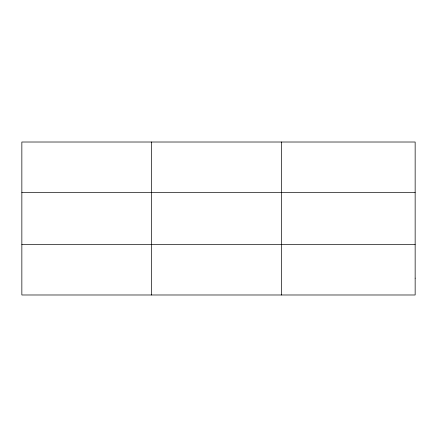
<?xml version="1.0" encoding="UTF-8"?>
<svg xmlns="http://www.w3.org/2000/svg" width="437" height="437" viewBox="0 0 437 437"><rect width="100%" height="100%" fill="white"/><g stroke="black" fill="none" stroke-linecap="round" stroke-linejoin="round"><path stroke-width="0.66" d="M151.639 294.986L151.639 142.014M281.428 294.986L281.428 142.014M21.85 192.493L415.15 192.493M21.85 244.507L415.15 244.507M415.15 278.156L415.15 294.986L21.85 294.986L21.85 142.014L415.15 142.014L415.15 278.156"/></g></svg>
